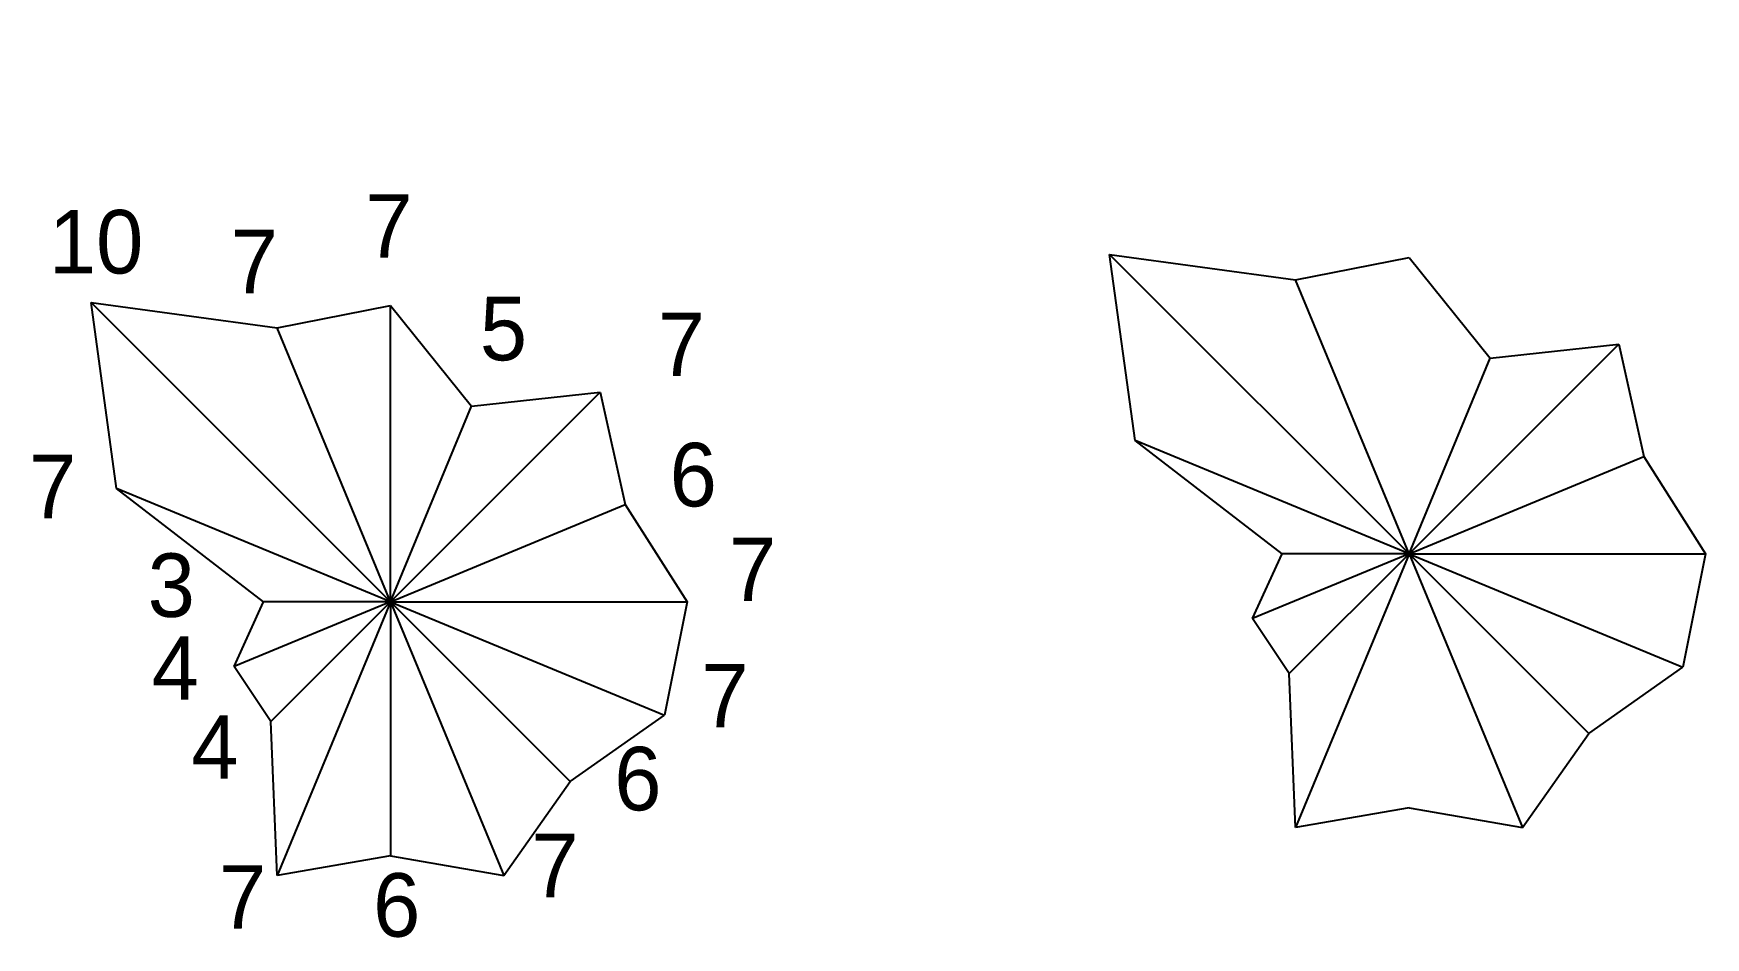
# Model space of a CAD drawing. Header units: millimetres. Extents: x 36.5 to 76, y 28.1 to 49.4.
import ezdxf

# ---------------------------------------------------------------- set-up
doc = ezdxf.new("R2010")
doc.units = ezdxf.units.MM
doc.layers.add('图层1', color=1, linetype='Continuous')

msp = doc.modelspace()

# ---------------------------------------------------------------- linework, layer by layer
for p, q in [((61.887, 44.191), (66.279, 43.587)), ((68.958, 37.12), (61.887, 44.191)), ((62.491, 39.799), (61.887, 44.191)), ((66.279, 43.587), (68.958, 44.12)), ((68.958, 44.12), (70.871, 41.739)), ((68.958, 37.12), (66.279, 43.587)), ((37.837, 43.057), (42.229, 42.453)), ((44.908, 35.986), (37.837, 43.057)), ((38.441, 38.664), (37.837, 43.057)), ((42.229, 42.453), (44.908, 42.986)), ((44.908, 42.986), (46.821, 40.605)), ((44.908, 35.986), (44.908, 42.986)), ((44.908, 35.986), (42.229, 42.453)), ((68.958, 37.12), (73.908, 42.07)), ((70.871, 41.739), (73.908, 42.07)), ((73.908, 42.07), (74.501, 39.416)), ((68.958, 37.12), (70.871, 41.739)), ((44.908, 35.986), (49.858, 40.935)), ((46.821, 40.605), (49.858, 40.935)), ((49.858, 40.935), (50.451, 38.282)), ((44.908, 35.986), (46.821, 40.605)), ((65.958, 37.12), (62.491, 39.799)), ((68.958, 37.12), (62.491, 39.799)), ((68.958, 37.12), (74.501, 39.416)), ((74.501, 39.416), (75.958, 37.12)), ((41.908, 35.986), (38.441, 38.664)), ((44.908, 35.986), (38.441, 38.664)), ((44.908, 35.986), (50.451, 38.282)), ((50.451, 38.282), (51.908, 35.986)), ((65.262, 35.589), (65.958, 37.12)), ((68.958, 37.12), (65.262, 35.589)), ((68.958, 37.12), (65.958, 37.12)), ((68.958, 37.12), (66.129, 34.291)), ((68.958, 37.12), (66.279, 30.653)), ((68.958, 37.12), (71.637, 30.653)), ((68.958, 37.12), (75.958, 37.12)), ((68.958, 37.12), (75.425, 34.441)), ((68.958, 37.12), (73.2, 32.877)), ((75.958, 37.12), (75.425, 34.441)), ((44.908, 35.986), (41.213, 34.455)), ((41.213, 34.455), (41.908, 35.986)), ((44.908, 35.986), (41.908, 35.986)), ((44.908, 35.986), (42.08, 33.157)), ((44.908, 35.986), (42.229, 29.519)), ((44.908, 35.986), (44.908, 29.986)), ((44.908, 35.986), (51.375, 33.307)), ((44.908, 35.986), (51.908, 35.986)), ((44.908, 35.986), (49.151, 31.743)), ((44.908, 35.986), (47.587, 29.519)), ((51.908, 35.986), (51.375, 33.307)), ((66.129, 34.291), (65.262, 35.589)), ((42.08, 33.157), (41.213, 34.455)), ((73.2, 32.877), (75.425, 34.441)), ((66.279, 30.653), (66.129, 34.291)), ((49.151, 31.743), (51.375, 33.307)), ((42.229, 29.519), (42.08, 33.157)), ((71.637, 30.653), (73.2, 32.877)), ((47.587, 29.519), (49.151, 31.743)), ((68.958, 31.12), (66.279, 30.653)), ((68.958, 31.12), (71.637, 30.653)), ((44.908, 29.986), (42.229, 29.519)), ((44.908, 29.986), (47.587, 29.519))]:
    msp.add_line(p, q)
msp.add_lwpolyline([(68.958, 28.635, 0, 0, 0), (68.958, 46.91, 1, 0, 0), (68.958, 48.91, 0, 0, 0)], format="xyseb")

# ---------------------------------------------------------------- texts
at = {"layer": '图层1'}
for s, p in [('7', (44.31, 44.113)), ('10', (36.84, 43.74)), ('7', (41.135, 43.274)), ('5', (47.017, 41.689)), ('7', (51.219, 41.316)), ('6', (51.499, 38.239)), ('7', (36.374, 37.959)), ('3', (39.174, 35.628)), ('7', (52.899, 36.001)), ('4', (39.268, 33.67)), ('7', (52.246, 33.017)), ('4', (40.202, 31.805)), ('6', (50.191, 31.059)), ('7', (48.231, 29.008)), ('7', (40.855, 28.262)), ('6', (44.496, 28.075))]:
    msp.add_text(s, height=1.5, dxfattribs=at).set_placement(p)

doc.saveas('drawing.dxf')
